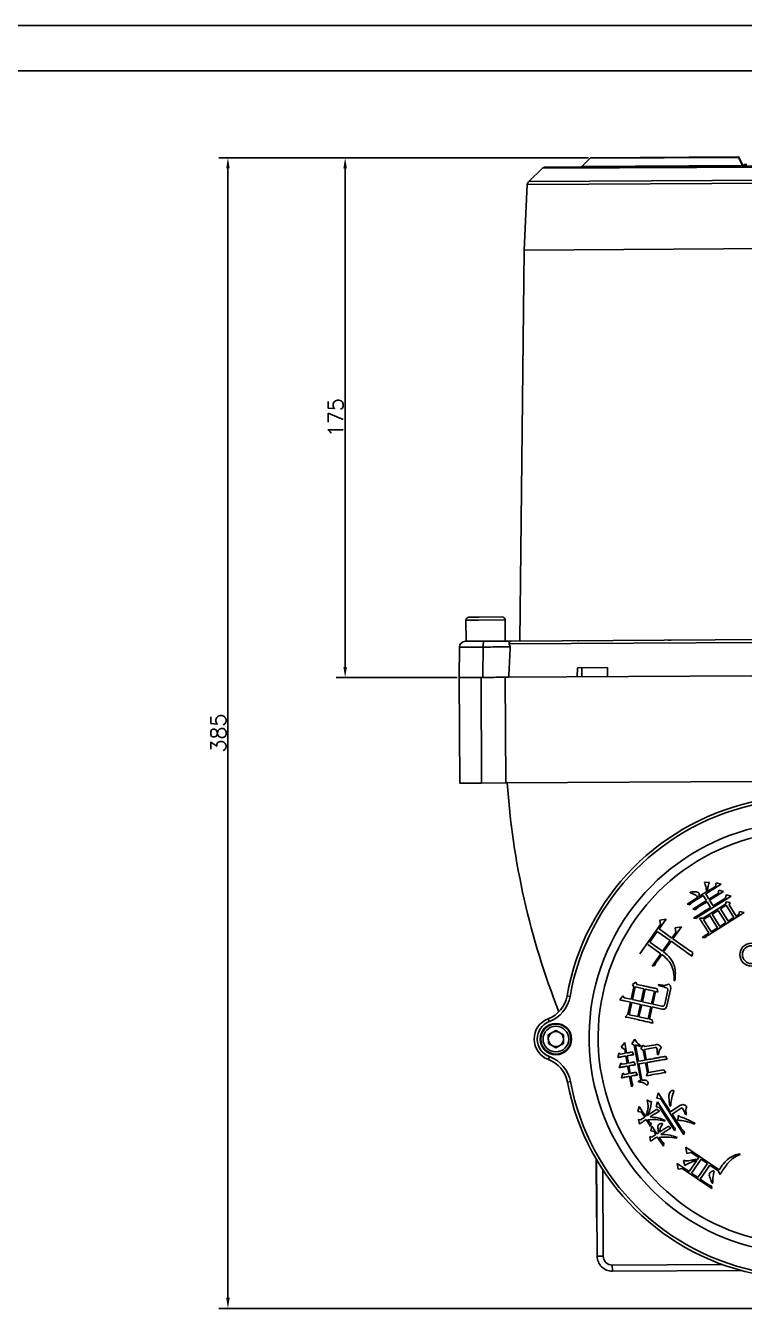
# Model space of a CAD drawing. Header units: millimetres. Extents: x 6533 to 7793, y 6972 to 7863.
# Drawn here: x 7217.6 to 7455.8, y 7437.7 to 7862.8 of the extents above; entities that cross this region are included whole.
import ezdxf

# ---------------------------------------------------------------- set-up
doc = ezdxf.new("R2010")
doc.units = ezdxf.units.MM
doc.linetypes.add('PHANTOM2', pattern=[31.75, 15.875, -3.175, 3.175, -3.175, 3.175, -3.175])
doc.layers.add('AM_5', color=3, linetype='Continuous', lineweight=25)
doc.layers.add('SD', color=7, linetype='PHANTOM2', lineweight=13)
doc.styles.add('标注', font='txt.shx', dxfattribs={"height": 5})
doc.dimstyles.new('3.5-0.5$0', dxfattribs={"dimtxt": 5, "dimasz": 3.5, "dimexe": 3, "dimexo": 0.625, "dimtad": 1, "dimdsep": 46, "dimtxsty": '标注', "dimcen": 3.5, "dimaunit": 1, "dimadec": 0, "dimazin": 2, "dimtfac": 1, "dimtmove": 0, "dimatfit": 3, "dimfxl": 0, "dimarcsym": 0})

# ---------------------------------------------------------------- blocks, each defined once
blk = doc.blocks.new('*D6')
at = {"layer": 'AM_5', "color": 0, "lineweight": -2, "transparency": 16777216}
for p, q in [((7404.16, 7818.99), (7281.64, 7818.99)), ((7284.64, 7441.23), (7284.64, 7815.49)), ((7475.65, 7437.73), (7281.64, 7437.73))]:
    blk.add_line(p, q, dxfattribs=at)
at = {"layer": 'AM_5', "color": 0, "transparency": 16777216}
for points in [[(7284.06, 7815.49), (7285.22, 7815.49), (7284.64, 7818.99)], [(7284.06, 7441.23), (7285.22, 7441.23), (7284.64, 7437.73)]]:
    blk.add_solid(points, dxfattribs=at)
at = {"layer": 'Defpoints', "color": 0, "transparency": 16777216}
for p in [(7284.64, 7818.99), (7404.79, 7818.99), (7476.28, 7437.73)]:
    blk.add_point(p, dxfattribs=at)
at = {"layer": 'AM_5', "color": 0, "transparency": 16777216, "insert": (7281.51, 7628.36), "char_height": 5, "attachment_point": 5, "rotation": 90, "style": '标注'}
blk.add_mtext('385', dxfattribs=at)
blk = doc.blocks.new('*D7')
at = {"layer": 'AM_5', "color": 0, "lineweight": -2, "transparency": 16777216}
for p, q in [((7404.16, 7818.99), (7320.48, 7818.99)), ((7323.48, 7650.28), (7323.48, 7815.49)), ((7360.61, 7646.78), (7320.48, 7646.78))]:
    blk.add_line(p, q, dxfattribs=at)
at = {"layer": 'AM_5', "color": 0, "transparency": 16777216}
for points in [[(7322.89, 7815.49), (7324.06, 7815.49), (7323.48, 7818.99)], [(7322.89, 7650.28), (7324.06, 7650.28), (7323.48, 7646.78)]]:
    blk.add_solid(points, dxfattribs=at)
at = {"layer": 'Defpoints', "color": 0, "transparency": 16777216}
for p in [(7323.48, 7818.99), (7404.79, 7818.99), (7361.23, 7646.78)]:
    blk.add_point(p, dxfattribs=at)
at = {"layer": 'AM_5', "color": 0, "transparency": 16777216, "insert": (7320.35, 7732.88), "char_height": 5, "attachment_point": 5, "rotation": 90, "style": '标注'}
blk.add_mtext('175', dxfattribs=at)

msp = doc.modelspace()

# ---------------------------------------------------------------- linework, layer by layer
at = {"color": 7, "linetype": 'Continuous', "lineweight": 25}
for p, q in [((7404.628, 7818.88), (7453.773, 7819.161)), ((7404.628, 7818.881), (7404.628, 7818.88)), ((7453.623, 7819.306), (7404.98, 7819.028)), ((7454.072, 7819.032), (7455.312, 7816.595)), ((7384.31, 7811.174), (7388.842, 7815.524)), ((7388.842, 7815.524), (7484.069, 7816.068)), ((7483.947, 7816.479), (7389.872, 7815.942)), ((7455.149, 7816.461), (7401.927, 7816.157)), ((7455.476, 7816.318), (7455.51, 7816.317)), ((7455.688, 7816.818), (7456.581, 7816.823)), ((7455.688, 7816.818), (7455.69, 7816.318)), ((7382.836, 7788.428), (7383.851, 7810.162)), ((7383.851, 7810.162), (7484.183, 7810.735)), ((7484.126, 7811.744), (7384.31, 7811.174)), ((7381.315, 7658.891), (7382.836, 7788.428)), ((7565.792, 7789.473), (7382.836, 7788.428)), ((7363.515, 7665.789), (7367.533, 7665.812)), ((7363.555, 7658.789), (7363.515, 7665.789)), ((7367.91, 7666.814), (7364.51, 7666.795)), ((7367.533, 7665.812), (7376.515, 7665.863)), ((7375.51, 7666.858), (7367.91, 7666.814)), ((7376.515, 7665.863), (7376.555, 7658.863)), ((7361.234, 7646.776), (7361.351, 7656.812)), ((7361.351, 7656.812), (7369.246, 7656.857)), ((7369.423, 7658.823), (7363.34, 7658.788)), ((7369.423, 7658.823), (7376.555, 7658.863)), ((7377.866, 7657.923), (7460.246, 7658.394)), ((7378.163, 7656.977), (7377.866, 7657.923)), ((7462.984, 7659.357), (7378.488, 7658.874)), ((7458.233, 7647.33), (7376.56, 7646.863)), ((7400.374, 7646.999), (7400.468, 7650)), ((7410.463, 7650.057), (7400.468, 7650)), ((7401.892, 7650.008), (7401.909, 7647.008)), ((7410.463, 7650.057), (7410.369, 7647.056)), ((7368.514, 7646.817), (7361.234, 7646.776)), ((7368.514, 7646.817), (7361.234, 7646.776)), ((7361.434, 7611.776), (7361.234, 7646.776)), ((7376.56, 7646.863), (7368.514, 7646.817)), ((7368.714, 7611.818), (7368.514, 7646.817)), ((7376.76, 7611.864), (7376.56, 7646.863)), ((7368.714, 7611.818), (7361.434, 7611.776)), ((7376.76, 7611.864), (7368.714, 7611.818)), ((7458.433, 7612.33), (7376.76, 7611.864)), ((7437.846, 7575.388), (7437.793, 7575.601)), ((7440.732, 7574.164), (7443.263, 7575.742)), ((7442.593, 7578.918), (7444.247, 7578.887)), ((7448.134, 7578.285), (7442.954, 7575.057)), ((7442.954, 7575.057), (7444.017, 7573.35)), ((7443.499, 7575.887), (7446.207, 7577.575)), ((7444.017, 7573.35), (7447.078, 7575.258)), ((7448.888, 7575.895), (7444.237, 7572.997)), ((7446.207, 7577.575), (7446.472, 7578.722)), ((7446.472, 7578.722), (7448.134, 7578.285)), ((7447.078, 7575.258), (7447.324, 7576.31)), ((7447.324, 7576.31), (7448.888, 7575.895)), ((7436.788, 7571.706), (7440.438, 7573.98)), ((7437.647, 7571.505), (7436.788, 7571.706)), ((7438.66, 7570.014), (7443.193, 7572.837)), ((7438.936, 7567.08), (7444.587, 7570.6)), ((7442.13, 7574.544), (7438.951, 7572.563)), ((7443.413, 7572.484), (7440.823, 7570.871)), ((7451.401, 7574.355), (7441.099, 7567.937)), ((7442.091, 7567), (7449.508, 7571.622)), ((7443.193, 7572.837), (7442.13, 7574.544)), ((7444.587, 7570.6), (7443.413, 7572.484)), ((7444.237, 7572.997), (7445.411, 7571.113)), ((7445.411, 7571.113), (7449.473, 7573.646)), ((7449.787, 7571.305), (7447.844, 7570.097)), ((7449.473, 7573.646), (7449.739, 7574.79)), ((7449.508, 7571.622), (7449.706, 7572.484)), ((7449.706, 7572.484), (7451.046, 7572.173)), ((7449.739, 7574.79), (7451.401, 7574.355)), ((7452.317, 7567.243), (7449.787, 7571.305)), ((7451.046, 7572.173), (7450.773, 7571.429)), ((7450.773, 7571.429), (7453.082, 7567.72)), ((7429.811, 7566.71), (7427.513, 7563.476)), ((7427.774, 7566.365), (7429.811, 7566.71)), ((7428.018, 7564.907), (7427.774, 7566.365)), ((7439.521, 7569.813), (7438.66, 7570.014)), ((7439.795, 7566.879), (7438.936, 7567.08)), ((7440.876, 7566.98), (7442.091, 7567)), ((7444.312, 7567.896), (7442.252, 7566.61)), ((7442.252, 7566.61), (7444.782, 7562.549)), ((7455.716, 7568.873), (7443.943, 7561.537)), ((7446.843, 7563.834), (7444.312, 7567.896)), ((7447.079, 7569.62), (7445.078, 7568.371)), ((7445.078, 7568.371), (7447.608, 7564.309)), ((7449.609, 7565.558), (7447.079, 7569.62)), ((7447.844, 7570.097), (7450.375, 7566.035)), ((7450.375, 7566.035), (7452.317, 7567.243)), ((7453.082, 7567.72), (7453.907, 7568.234)), ((7453.907, 7568.234), (7454.15, 7569.285)), ((7454.15, 7569.285), (7455.716, 7568.873)), ((7421.131, 7555.205), (7428.018, 7564.907)), ((7426.909, 7562.625), (7424.412, 7559.107)), ((7431.164, 7559.603), (7426.909, 7562.625)), ((7427.513, 7563.476), (7431.768, 7560.454)), ((7431.768, 7560.454), (7433.057, 7562.27)), ((7434.929, 7564.184), (7432.108, 7560.212)), ((7432.794, 7563.822), (7434.929, 7564.184)), ((7433.057, 7562.27), (7432.794, 7563.822)), ((7441.78, 7560.68), (7444.017, 7562.072)), ((7444.782, 7562.549), (7446.843, 7563.834)), ((7447.608, 7564.309), (7449.609, 7565.558)), ((7428.063, 7555.234), (7423.808, 7558.256)), ((7424.412, 7559.107), (7428.667, 7556.085)), ((7428.667, 7556.085), (7431.164, 7559.603)), ((7431.505, 7559.361), (7429.007, 7555.843)), ((7435.476, 7556.54), (7431.505, 7559.361)), ((7432.108, 7560.212), (7436.534, 7557.07)), ((7442.639, 7560.479), (7441.78, 7560.68)), ((7425.163, 7551.149), (7428.063, 7555.234)), ((7428.404, 7554.992), (7426.834, 7552.779)), ((7438.674, 7555.637), (7438.332, 7554.43)), ((7426.036, 7551.298), (7425.163, 7551.149)), ((7418.646, 7545.08), (7419.802, 7545.816)), ((7419.169, 7544.256), (7418.646, 7545.08)), ((7419.802, 7545.816), (7420.14, 7545.101)), ((7432.765, 7546.351), (7432.473, 7546.3)), ((7397.018, 7541.291), (7398.003, 7541.118)), ((7414.45, 7539.924), (7415.536, 7541.309)), ((7415.536, 7541.309), (7415.889, 7540.662)), ((7418.253, 7540.136), (7419.169, 7544.256)), ((7419.588, 7544.232), (7418.656, 7540.046)), ((7422.492, 7543.584), (7419.588, 7544.232)), ((7421.56, 7539.397), (7422.492, 7543.584)), ((7422.898, 7543.494), (7421.966, 7539.307)), ((7425.935, 7542.817), (7422.898, 7543.494)), ((7425.004, 7538.631), (7425.935, 7542.817)), ((7426.339, 7542.727), (7425.407, 7538.54)), ((7427.149, 7542.547), (7426.339, 7542.727)), ((7426.906, 7543.665), (7427.149, 7542.547)), ((7427.281, 7544.716), (7427.356, 7545.053)), ((7429.368, 7538.507), (7430.408, 7543.167)), ((7431.278, 7543.256), (7430.103, 7537.989)), ((7415.889, 7540.662), (7418.253, 7540.136)), ((7417.153, 7535.208), (7418.042, 7539.192)), ((7418.446, 7539.102), (7417.542, 7535.051)), ((7421.35, 7538.453), (7418.446, 7539.102)), ((7418.656, 7540.046), (7421.56, 7539.397)), ((7420.446, 7534.402), (7421.35, 7538.453)), ((7421.756, 7538.363), (7420.852, 7534.312)), ((7424.793, 7537.687), (7421.756, 7538.363)), ((7421.966, 7539.307), (7425.004, 7538.631)), ((7423.889, 7533.636), (7424.793, 7537.687)), ((7425.197, 7537.597), (7424.293, 7533.546)), ((7428.438, 7536.873), (7425.197, 7537.597)), ((7425.407, 7538.54), (7428.447, 7537.862)), ((7390.739, 7533.683), (7391.096, 7532.749)), ((7416.306, 7534.263), (7417.153, 7535.208)), ((7417.542, 7535.051), (7420.446, 7534.402)), ((7420.852, 7534.312), (7423.889, 7533.636)), ((7424.293, 7533.546), (7425.239, 7533.333)), ((7425.239, 7533.333), (7425.487, 7532.215)), ((7393.292, 7529.844), (7390.801, 7528.386)), ((7390.801, 7528.386), (7390.817, 7525.499)), ((7395.8, 7528.415), (7393.292, 7529.844)), ((7395.817, 7525.528), (7395.8, 7528.415)), ((7390.817, 7525.499), (7393.325, 7524.07)), ((7393.325, 7524.07), (7395.817, 7525.528)), ((7414.991, 7524.254), (7416.107, 7525.858)), ((7416.116, 7523.475), (7414.991, 7524.254)), ((7416.107, 7525.858), (7416.744, 7522.323)), ((7418.429, 7525.435), (7419.502, 7526.892)), ((7419.29, 7524.957), (7418.429, 7525.435)), ((7421.412, 7513.195), (7419.29, 7524.957)), ((7421.406, 7524.496), (7419.684, 7525.1)), ((7419.684, 7525.1), (7420.679, 7519.592)), ((7421.508, 7524.728), (7421.406, 7524.496)), ((7421.475, 7523.739), (7422.161, 7524.986)), ((7422.161, 7524.986), (7422.75, 7524.458)), ((7426.239, 7524.177), (7422.637, 7523.527)), ((7422.75, 7524.458), (7426.352, 7525.108)), ((7390.816, 7520.202), (7391.162, 7521.141)), ((7413.788, 7520.808), (7414.28, 7522.368)), ((7414.28, 7522.368), (7414.773, 7521.967)), ((7414.773, 7521.967), (7416.336, 7522.251)), ((7416.336, 7522.251), (7416.116, 7523.475)), ((7416.938, 7518.918), (7416.495, 7521.366)), ((7416.903, 7521.437), (7417.346, 7518.989)), ((7418.57, 7522.721), (7419.161, 7521.776)), ((7420.679, 7519.592), (7422.855, 7519.984)), ((7422.266, 7523.248), (7421.475, 7523.739)), ((7422.855, 7519.984), (7422.266, 7523.248)), ((7422.637, 7523.527), (7423.263, 7520.058)), ((7427.296, 7521.838), (7426.954, 7521.777)), ((7429.641, 7521.281), (7430.235, 7520.332)), ((7414.324, 7517.462), (7414.813, 7519.026)), ((7414.813, 7519.026), (7415.306, 7518.623)), ((7415.003, 7514.075), (7415.495, 7515.637)), ((7415.306, 7518.623), (7416.938, 7518.918)), ((7415.495, 7515.637), (7416.055, 7515.247)), ((7416.055, 7515.247), (7417.551, 7515.518)), ((7417.551, 7515.518), (7417.097, 7518.035)), ((7417.505, 7518.107), (7417.959, 7515.59)), ((7419.101, 7519.38), (7419.694, 7518.43)), ((7419.785, 7515.99), (7420.376, 7515.043)), ((7423.014, 7519.101), (7420.838, 7518.709)), ((7420.838, 7518.709), (7421.82, 7513.269)), ((7423.616, 7515.768), (7423.014, 7519.101)), ((7423.309, 7514.731), (7423.616, 7515.768)), ((7423.422, 7519.176), (7424.024, 7515.843)), ((7424.024, 7515.843), (7428.987, 7516.737)), ((7428.987, 7516.737), (7429.7, 7515.883)), ((7397.181, 7512.666), (7398.164, 7512.851)), ((7418.336, 7511.166), (7417.71, 7514.635)), ((7418.118, 7514.707), (7418.537, 7512.395)), ((7418.782, 7511.808), (7418.336, 7511.166)), ((7418.537, 7512.395), (7418.782, 7511.808)), ((7420.596, 7513.049), (7421.412, 7513.195)), ((7420.646, 7512.777), (7420.596, 7513.049)), ((7423.544, 7506.712), (7423.718, 7506.826)), ((7426.804, 7507.419), (7427.231, 7509.186)), ((7428.051, 7507.156), (7426.804, 7507.419)), ((7427.231, 7509.186), (7431.304, 7502.898)), ((7435.743, 7495.28), (7428.051, 7507.156)), ((7420.495, 7503.004), (7420.899, 7504.67)), ((7421.645, 7502.756), (7420.495, 7503.004)), ((7420.899, 7504.67), (7423.05, 7501.351)), ((7422.738, 7501.07), (7421.645, 7502.756)), ((7426.533, 7504.52), (7426.942, 7506.187)), ((7427.685, 7504.272), (7426.533, 7504.52)), ((7426.776, 7503.764), (7427.692, 7503.119)), ((7426.942, 7506.187), (7431.806, 7498.679)), ((7432.699, 7496.529), (7427.685, 7504.272)), ((7431.368, 7504.838), (7431.096, 7504.747)), ((7431.304, 7502.898), (7434.391, 7504.896)), ((7434.86, 7504.041), (7431.833, 7502.082)), ((7420.995, 7498.781), (7420.726, 7500.344)), ((7420.726, 7500.344), (7421.341, 7500.165)), ((7421.341, 7500.165), (7422.738, 7501.07)), ((7424.698, 7498.042), (7423.228, 7500.312)), ((7424.883, 7498.904), (7424.698, 7498.042)), ((7429.533, 7500.014), (7429.434, 7499.788)), ((7431.833, 7502.082), (7434.849, 7497.425)), ((7433.709, 7500.074), (7433.962, 7501.727)), ((7433.962, 7501.727), (7434.455, 7501.221)), ((7436.583, 7502.019), (7436.35, 7501.869)), ((7439.446, 7499), (7439.252, 7498.791)), ((7424.687, 7493.077), (7424.422, 7494.637)), ((7424.422, 7494.637), (7425.093, 7494.495)), ((7424.773, 7496.519), (7425.16, 7498.091)), ((7425.83, 7496.294), (7424.773, 7496.519)), ((7425.093, 7494.495), (7426.434, 7495.363)), ((7425.16, 7498.091), (7426.782, 7495.588)), ((7426.434, 7495.363), (7425.83, 7496.294)), ((7426.782, 7495.588), (7427.422, 7496.003)), ((7428.921, 7491.522), (7426.924, 7494.605)), ((7427.575, 7494.365), (7428.026, 7493.666)), ((7430.587, 7498.137), (7431.441, 7497.451)), ((7432.885, 7497.393), (7432.699, 7496.529)), ((7433.478, 7494.306), (7433.284, 7494.097)), ((7435.928, 7496.139), (7435.743, 7495.28)), ((7429.104, 7492.383), (7428.921, 7491.522)), ((7436.737, 7489.085), (7436.355, 7491.109)), ((7436.355, 7491.109), (7447.371, 7483.603)), ((7406.805, 7470.43), (7406.71, 7487.111)), ((7406.811, 7486.938), (7406.993, 7455.034)), ((7433.833, 7483.836), (7433.468, 7485.766)), ((7433.468, 7485.766), (7437.483, 7483.03)), ((7436.002, 7485.048), (7435.635, 7486.731)), ((7438.186, 7489.36), (7436.737, 7489.085)), ((7437.483, 7483.03), (7439.984, 7486.702)), ((7440.651, 7487.679), (7438.186, 7489.36)), ((7441.456, 7487.132), (7438.287, 7482.482)), ((7440.259, 7487.104), (7440.651, 7487.679)), ((7440.353, 7481.076), (7443.521, 7485.726)), ((7443.521, 7485.726), (7441.456, 7487.132)), ((7454.298, 7488.964), (7454.392, 7488.734)), ((7408.993, 7455.045), (7408.829, 7483.68)), ((7435.183, 7484.096), (7433.833, 7483.836)), ((7444.994, 7477.409), (7435.183, 7484.096)), ((7438.287, 7482.482), (7440.353, 7481.076)), ((7444.323, 7485.178), (7441.154, 7480.529)), ((7447.136, 7483.26), (7444.323, 7485.178)), ((7447.7, 7482.117), (7447.136, 7483.26)), ((7441.154, 7480.529), (7443.336, 7479.041)), ((7444.83, 7478.277), (7444.994, 7477.409)), ((7445.302, 7479.217), (7445.053, 7479.218)), ((7406.805, 7470.43), (7406.905, 7470.431)), ((7406.811, 7469.454), (7406.911, 7469.455)), ((7406.82, 7467.811), (7406.811, 7469.454)), ((7406.82, 7467.811), (7406.92, 7467.811)), ((7406.993, 7455.034), (7408.993, 7455.045)), ((7448.397, 7452.27), (7412.01, 7452.063)), ((7412.021, 7450.063), (7412.01, 7452.063)), ((7412.021, 7450.063), (7454.545, 7450.305))]:
    msp.add_line(p, q, dxfattribs=at)
at = {"color": 7, "linetype": 'Continuous', "lineweight": 25, "flags": 128}
for points in [[(7401.927, 7816.157), (7403.44, 7817.682), (7404.628, 7818.88)], [(7453.773, 7819.161), (7454.544, 7817.649), (7455.149, 7816.461)]]:
    msp.add_lwpolyline(points, dxfattribs=at)
at = {"color": 7, "linetype": 'Continuous', "lineweight": 25}
for centre, radius in [((7458.103, 7554.942), 3.792), ((7458.103, 7554.942), 2.971), ((7393.309, 7526.957), 5.2), ((7393.309, 7526.957), 5), ((7393.309, 7526.957), 4.25)]:
    msp.add_circle(centre, radius, dxfattribs=at)
for centre, radius, start, end in [((7404.983, 7818.528), 0.5, 90.32718, 135.21714), ((7404.983, 7818.531), 0.497, 90.34631, 135.46389), ((7453.626, 7818.806), 0.5, 26.98037, 90.32718), ((7453.582, 7819.114), 0.197, 13.77431, 77.9907), ((7453.827, 7818.874), 0.292, 32.95757, 100.58982), ((7389.881, 7814.442), 1.5, 90.32718, 133.82718), ((7401.572, 7816.506), 0.498, 270.34359, 315.44454), ((7455.341, 7816.51), 0.198, 194.21165, 258.33645), ((7385.349, 7810.092), 1.5, 133.82718, 177.32718), ((7364.515, 7665.795), 1, 90.32718, 180.32718), ((7375.515, 7665.858), 1, 0.32718, 90.32718), ((7363.351, 7656.788), 2, 90.32718, 179.32718), ((7374.572, 7657.368), 5.35, 164.22338, 185.48552), ((7628.56, 7628.814), 251.932, 183.85724, 201.60662), ((7475.807, 7527.428), 80, 100.63328, 170.02108), ((7475.807, 7527.428), 79, 100.63328, 170.02108), ((7475.807, 7527.428), 71.5, 68.96438, 289.26974), ((7475.807, 7527.428), 68.5, 68.59564, 289.98816), ((7475.807, 7527.428), 68.5, 68.59564, 289.98816), ((7387.169, 7543.024), 10, 290.91388, 350.02108), ((7387.169, 7543.024), 11, 290.91388, 350.02108), ((7393.309, 7526.957), 7.2, 110.91388, 249.74048), ((7393.309, 7526.957), 6.2, 110.91388, 249.74048), ((7393.309, 7526.957), 2.5, 120.32718, 180.32718), ((7393.309, 7526.957), 2.5, 60.32718, 120.32718), ((7393.309, 7526.957), 2.5, 0.32718, 60.32718), ((7393.309, 7526.957), 2.5, 180.32718, 240.32718), ((7393.309, 7526.957), 2.5, 240.32718, 300.32718), ((7393.309, 7526.957), 2.5, 300.32718, 0.32718), ((7387.353, 7510.821), 10, 10.63328, 69.74048), ((7387.353, 7510.821), 11, 10.63328, 69.74048), ((7475.807, 7527.428), 80, 190.63328, 260.02108), ((7475.807, 7527.428), 79, 190.63328, 260.02108), ((7411.993, 7455.062), 5, 180.32718, 270.32718), ((7411.993, 7455.062), 3, 180.32718, 270.32718)]:
    msp.add_arc(centre, radius, start, end, dxfattribs=at)
for points, knots in [([(7455.149, 7816.461), (7455.168, 7816.461), (7455.205, 7816.461), (7455.266, 7816.47), (7455.314, 7816.493), (7455.33, 7816.534), (7455.332, 7816.566), (7455.316, 7816.585), (7455.315, 7816.587)], [0, 0, 0, 0, 0.1038049, 0.2071974, 0.4308702, 0.6882411, 0.9717184, 1, 1, 1, 1]), ([(7455.314, 7816.592), (7455.345, 7816.541), (7455.406, 7816.441), (7455.47, 7816.373), (7455.489, 7816.345), (7455.484, 7816.339), (7455.483, 7816.338)], [0, 0, 0, 0, 0.3916216, 0.7644501, 0.9475185, 1, 1, 1, 1]), ([(7455.314, 7816.592), (7455.342, 7816.547), (7455.397, 7816.457), (7455.505, 7816.371), (7455.602, 7816.324), (7455.639, 7816.32), (7455.657, 7816.318)], [0, 0, 0, 0, 0.2625382, 0.5165925, 0.761106, 1, 1, 1, 1]), ([(7369.246, 7656.857), (7369.21, 7654.983), (7369.147, 7651.638), (7369.082, 7648.292), (7369.053, 7646.82)], [0, 0, 0, 0, 0.56, 1, 1, 1, 1]), ([(7369.246, 7656.857), (7370.319, 7656.873), (7372.465, 7656.906), (7375.206, 7656.945), (7377.295, 7656.972), (7377.874, 7656.975), (7378.163, 7656.977)], [0, 0, 0, 0, 0.2500471, 0.50006, 0.7503071, 1, 1, 1, 1]), ([(7378.488, 7658.874), (7377.834, 7658.871), (7376.532, 7658.863), (7374.199, 7658.85), (7371.789, 7658.836), (7370.213, 7658.827), (7369.423, 7658.823)], [0, 0, 0, 0, 0.2818719, 0.5606521, 0.7796601, 1, 1, 1, 1]), ([(7377.704, 7646.87), (7377.79, 7648.757), (7377.943, 7652.126), (7378.096, 7655.495), (7378.163, 7656.977)], [0, 0, 0, 0, 0.56, 1, 1, 1, 1]), ([(7378.488, 7658.874), (7378.481, 7658.875), (7378.471, 7658.875), (7378.387, 7658.861), (7378.197, 7658.812), (7377.935, 7658.623), (7377.799, 7658.228), (7377.844, 7658.019), (7377.865, 7657.92)], [0, 0, 0, 0, 0.12425741, 0.18697193, 0.19771051, 0.50212623, 0.76426665, 1, 1, 1, 1]), ([(7400.709, 7658.986), (7400.714, 7658.977), (7400.723, 7658.956), (7400.833, 7658.979), (7400.892, 7658.992)], [0, 0, 0, 0, 0.45993433, 1, 1, 1, 1]), ([(7430.554, 7659.161), (7430.701, 7659.151), (7430.992, 7659.132), (7431.34, 7659.145), (7431.519, 7659.173), (7431.546, 7659.177)], [0, 0, 0, 0, 0.4631823, 0.9181257, 1, 1, 1, 1]), ([(7369.053, 7646.82), (7370.099, 7646.826), (7372.187, 7646.838), (7374.836, 7646.853), (7376.857, 7646.865), (7377.422, 7646.868), (7377.704, 7646.87)], [0, 0, 0, 0, 0.2500652, 0.4994456, 0.7493864, 1, 1, 1, 1]), ([(7437.793, 7575.601), (7438.351, 7575.687), (7439.126, 7575.807), (7440.176, 7575.734), (7440.518, 7575.432), (7440.69, 7575.281)], [0, 0, 0, 0, 0.5613588, 0.7804822, 1, 1, 1, 1]), ([(7439.689, 7574.658), (7439.36, 7574.832), (7438.771, 7575.142), (7438.129, 7575.313), (7437.846, 7575.388)], [0, 0, 0, 0, 0.5591453, 1, 1, 1, 1]), ([(7440.69, 7575.281), (7440.736, 7575.183), (7440.829, 7574.987), (7440.84, 7574.595), (7440.773, 7574.327), (7440.732, 7574.164)], [0, 0, 0, 0, 0.2795047, 0.5602792, 1, 1, 1, 1]), ([(7443.263, 7575.742), (7443.193, 7576.347), (7443.068, 7577.428), (7442.738, 7578.463), (7442.593, 7578.918)], [0, 0, 0, 0, 0.5601973, 1, 1, 1, 1]), ([(7444.247, 7578.887), (7444.101, 7578.635), (7443.807, 7578.127), (7443.642, 7577.087), (7443.553, 7576.342), (7443.499, 7575.887)], [0, 0, 0, 0, 0.2775651, 0.5584826, 1, 1, 1, 1]), ([(7438.951, 7572.563), (7438.688, 7572.39), (7438.219, 7572.079), (7437.822, 7571.681), (7437.647, 7571.505)], [0, 0, 0, 0, 0.5599962, 1, 1, 1, 1]), ([(7440.823, 7570.871), (7440.56, 7570.698), (7440.091, 7570.388), (7439.696, 7569.989), (7439.521, 7569.813)], [0, 0, 0, 0, 0.5599716, 1, 1, 1, 1]), ([(7440.438, 7573.98), (7440.291, 7574.099), (7440.03, 7574.312), (7439.793, 7574.553), (7439.689, 7574.658)], [0, 0, 0, 0, 0.5599051, 1, 1, 1, 1]), ([(7441.099, 7567.937), (7440.836, 7567.763), (7440.367, 7567.453), (7439.97, 7567.054), (7439.795, 7566.879)], [0, 0, 0, 0, 0.5599962, 1, 1, 1, 1]), ([(7444.017, 7562.072), (7443.667, 7562.632), (7443.091, 7563.555), (7442.279, 7564.834), (7441.59, 7565.916), (7441.114, 7566.625), (7440.876, 7566.98)], [0, 0, 0, 0, 0.3400031, 0.5600035, 0.7800041, 1, 1, 1, 1]), ([(7443.943, 7561.537), (7443.68, 7561.363), (7443.211, 7561.053), (7442.814, 7560.654), (7442.639, 7560.479)], [0, 0, 0, 0, 0.5599962, 1, 1, 1, 1]), ([(7432.473, 7546.3), (7432.473, 7547.243), (7432.473, 7549.127), (7431.643, 7551.676), (7430.136, 7553.604), (7428.981, 7554.529), (7428.404, 7554.992)], [0, 0, 0, 0, 0.2801749, 0.55963, 0.779642, 1, 1, 1, 1]), ([(7429.007, 7555.843), (7429.786, 7555.194), (7431.341, 7553.897), (7432.671, 7551.323), (7432.981, 7548.722), (7432.838, 7547.142), (7432.765, 7546.351)], [0, 0, 0, 0, 0.2801488, 0.559262, 0.7794628, 1, 1, 1, 1]), ([(7438.332, 7554.43), (7437.803, 7554.83), (7436.86, 7555.545), (7435.899, 7556.236), (7435.476, 7556.54)], [0, 0, 0, 0, 0.5600002, 1, 1, 1, 1]), ([(7436.534, 7557.07), (7436.928, 7556.794), (7437.631, 7556.302), (7438.355, 7555.84), (7438.674, 7555.637)], [0, 0, 0, 0, 0.5599889, 1, 1, 1, 1]), ([(7426.834, 7552.779), (7426.658, 7552.517), (7426.343, 7552.049), (7426.13, 7551.528), (7426.036, 7551.298)], [0, 0, 0, 0, 0.5599723, 1, 1, 1, 1]), ([(7420.14, 7545.101), (7420.906, 7544.931), (7422.166, 7544.652), (7423.923, 7544.269), (7425.411, 7543.949), (7426.408, 7543.76), (7426.906, 7543.665)], [0, 0, 0, 0, 0.34000307, 0.56000527, 0.78000698, 1, 1, 1, 1]), ([(7427.356, 7545.053), (7427.99, 7544.896), (7428.872, 7544.678), (7430.051, 7544.846), (7430.465, 7545.15), (7430.673, 7545.303)], [0, 0, 0, 0, 0.560945, 0.780332, 1, 1, 1, 1]), ([(7430.673, 7545.303), (7430.831, 7545.158), (7431.146, 7544.871), (7431.44, 7544.136), (7431.339, 7543.59), (7431.278, 7543.256)], [0, 0, 0, 0, 0.2806285, 0.5599382, 1, 1, 1, 1]), ([(7430.408, 7543.167), (7430.412, 7543.245), (7430.421, 7543.402), (7430.351, 7543.633), (7430.201, 7543.821), (7429.796, 7544.07), (7428.785, 7544.284), (7427.882, 7544.543), (7427.281, 7544.716)], [0, 0, 0, 0, 0.0624265, 0.1247735, 0.1871357, 0.2495034, 0.4995754, 1, 1, 1, 1]), ([(7418.042, 7539.192), (7417.374, 7539.338), (7416.179, 7539.598), (7414.978, 7539.824), (7414.45, 7539.924)], [0, 0, 0, 0, 0.55999959, 1, 1, 1, 1]), ([(7430.103, 7537.989), (7430.046, 7537.781), (7429.932, 7537.367), (7429.493, 7536.912), (7428.937, 7536.788), (7428.604, 7536.844), (7428.438, 7536.873)], [0, 0, 0, 0, 0.2808238, 0.5593116, 0.7792579, 1, 1, 1, 1]), ([(7428.447, 7537.862), (7428.568, 7537.843), (7428.807, 7537.806), (7429.129, 7537.964), (7429.294, 7538.233), (7429.344, 7538.415), (7429.368, 7538.507)], [0, 0, 0, 0, 0.2803439, 0.5582346, 0.7789665, 1, 1, 1, 1]), ([(7425.487, 7532.215), (7423.781, 7532.633), (7420.735, 7533.38), (7417.659, 7533.993), (7416.306, 7534.263)], [0, 0, 0, 0, 0.55999981, 1, 1, 1, 1]), ([(7419.502, 7526.892), (7419.617, 7526.636), (7419.849, 7526.122), (7420.578, 7525.418), (7421.155, 7524.99), (7421.508, 7524.728)], [0, 0, 0, 0, 0.27900027, 0.55930677, 1, 1, 1, 1]), ([(7426.954, 7521.777), (7426.927, 7522.241), (7426.886, 7522.936), (7426.853, 7523.701), (7426.72, 7524.029), (7426.587, 7524.151), (7426.413, 7524.2), (7426.297, 7524.185), (7426.239, 7524.177)], [0, 0, 0, 0, 0.5006246, 0.7506599, 0.8131955, 0.8753775, 0.93746, 1, 1, 1, 1]), ([(7426.352, 7525.108), (7426.576, 7525.137), (7427.023, 7525.194), (7427.771, 7524.822), (7428.098, 7524.346), (7428.297, 7524.055)], [0, 0, 0, 0, 0.2797602, 0.5595411, 1, 1, 1, 1]), ([(7428.297, 7524.055), (7428.105, 7523.917), (7427.716, 7523.635), (7427.476, 7522.794), (7427.364, 7522.201), (7427.296, 7521.838)], [0, 0, 0, 0, 0.2741497, 0.5562641, 1, 1, 1, 1]), ([(7416.495, 7521.366), (7415.988, 7521.272), (7415.082, 7521.104), (7414.184, 7520.899), (7413.788, 7520.808)], [0, 0, 0, 0, 0.5599997, 1, 1, 1, 1]), ([(7416.744, 7522.323), (7417.087, 7522.387), (7417.7, 7522.501), (7418.304, 7522.654), (7418.57, 7522.721)], [0, 0, 0, 0, 0.5600012, 1, 1, 1, 1]), ([(7419.161, 7521.776), (7418.738, 7521.722), (7417.983, 7521.625), (7417.233, 7521.495), (7416.903, 7521.437)], [0, 0, 0, 0, 0.5599852, 1, 1, 1, 1]), ([(7423.263, 7520.058), (7423.987, 7520.19), (7425.18, 7520.406), (7426.84, 7520.716), (7428.244, 7520.98), (7429.176, 7521.181), (7429.641, 7521.281)], [0, 0, 0, 0, 0.3400028, 0.5600043, 0.7800061, 1, 1, 1, 1]), ([(7430.235, 7520.332), (7429.461, 7520.212), (7428.186, 7520.015), (7426.416, 7519.707), (7424.918, 7519.445), (7423.921, 7519.265), (7423.422, 7519.176)], [0, 0, 0, 0, 0.33999305, 0.5599948, 0.77999727, 1, 1, 1, 1]), ([(7417.097, 7518.035), (7416.577, 7517.939), (7415.649, 7517.767), (7414.729, 7517.555), (7414.324, 7517.462)], [0, 0, 0, 0, 0.5600018, 1, 1, 1, 1]), ([(7417.346, 7518.989), (7417.676, 7519.052), (7418.265, 7519.162), (7418.845, 7519.313), (7419.101, 7519.38)], [0, 0, 0, 0, 0.560002, 1, 1, 1, 1]), ([(7419.694, 7518.43), (7419.284, 7518.379), (7418.552, 7518.287), (7417.825, 7518.162), (7417.505, 7518.107)], [0, 0, 0, 0, 0.5599863, 1, 1, 1, 1]), ([(7417.959, 7515.59), (7418.302, 7515.656), (7418.914, 7515.774), (7419.519, 7515.924), (7419.785, 7515.99)], [0, 0, 0, 0, 0.5599778, 1, 1, 1, 1]), ([(7429.7, 7515.883), (7428.501, 7515.704), (7426.358, 7515.386), (7424.24, 7514.931), (7423.309, 7514.731)], [0, 0, 0, 0, 0.5599966, 1, 1, 1, 1]), ([(7417.71, 7514.635), (7417.202, 7514.542), (7416.296, 7514.375), (7415.398, 7514.167), (7415.003, 7514.075)], [0, 0, 0, 0, 0.5600038, 1, 1, 1, 1]), ([(7420.376, 7515.043), (7419.953, 7514.992), (7419.197, 7514.9), (7418.448, 7514.766), (7418.118, 7514.707)], [0, 0, 0, 0, 0.5599804, 1, 1, 1, 1]), ([(7422.869, 7512.122), (7422.69, 7512.253), (7422.333, 7512.517), (7421.556, 7512.712), (7420.991, 7512.752), (7420.646, 7512.777)], [0, 0, 0, 0, 0.2791316, 0.5593885, 1, 1, 1, 1]), ([(7421.82, 7513.269), (7422.242, 7513.365), (7422.769, 7513.486), (7423.376, 7513.254), (7423.649, 7512.921), (7423.778, 7512.634), (7423.864, 7512.444)], [0, 0, 0, 0, 0.4994383, 0.6245818, 0.7501254, 1, 1, 1, 1]), ([(7423.498, 7511.745), (7423.428, 7511.755), (7423.287, 7511.773), (7423.083, 7511.928), (7422.95, 7512.049), (7422.869, 7512.122)], [0, 0, 0, 0, 0.2770195, 0.5594863, 1, 1, 1, 1]), ([(7423.864, 7512.444), (7423.872, 7512.363), (7423.888, 7512.202), (7423.798, 7511.991), (7423.669, 7511.827), (7423.555, 7511.772), (7423.498, 7511.745)], [0, 0, 0, 0, 0.2807957, 0.5609568, 0.7814447, 1, 1, 1, 1]), ([(7423.718, 7506.826), (7423.917, 7506.622), (7424.273, 7506.256), (7424.777, 7506.254), (7425, 7506.253)], [0, 0, 0, 0, 0.559069, 1, 1, 1, 1]), ([(7431.096, 7504.747), (7430.962, 7505.707), (7430.774, 7507.042), (7430.747, 7508.856), (7431.232, 7509.474), (7431.473, 7509.781)], [0, 0, 0, 0, 0.5626419, 0.7827867, 1, 1, 1, 1]), ([(7432.275, 7509.31), (7432.001, 7508.495), (7431.513, 7507.041), (7431.412, 7505.511), (7431.368, 7504.838)], [0, 0, 0, 0, 0.5598156, 1, 1, 1, 1]), ([(7431.473, 7509.781), (7431.641, 7509.845), (7431.875, 7509.934), (7432.206, 7509.988), (7432.334, 7509.92), (7432.397, 7509.886)], [0, 0, 0, 0, 0.56181503, 0.78368378, 1, 1, 1, 1]), ([(7432.397, 7509.886), (7432.407, 7509.831), (7432.427, 7509.719), (7432.358, 7509.526), (7432.306, 7509.392), (7432.275, 7509.31)], [0, 0, 0, 0, 0.2765226, 0.5590117, 1, 1, 1, 1]), ([(7423.05, 7501.351), (7423.238, 7501.829), (7423.615, 7502.786), (7423.989, 7504.61), (7423.712, 7505.916), (7423.544, 7506.712)], [0, 0, 0, 0, 0.2807176, 0.561443, 1, 1, 1, 1]), ([(7425, 7506.253), (7424.896, 7505.33), (7424.711, 7503.68), (7423.906, 7502.235), (7423.552, 7501.598)], [0, 0, 0, 0, 0.5598057, 1, 1, 1, 1]), ([(7423.552, 7501.598), (7423.922, 7501.837), (7424.532, 7502.23), (7425.372, 7502.789), (7426.085, 7503.261), (7426.546, 7503.596), (7426.776, 7503.764)], [0, 0, 0, 0, 0.3400233, 0.5600386, 0.7800498, 1, 1, 1, 1]), ([(7427.692, 7503.119), (7427.093, 7502.758), (7426.023, 7502.112), (7424.971, 7501.438), (7424.508, 7501.141)], [0, 0, 0, 0, 0.559996, 1, 1, 1, 1]), ([(7434.391, 7504.896), (7434.601, 7505.022), (7435.02, 7505.271), (7435.932, 7505.222), (7436.428, 7504.833), (7436.732, 7504.594)], [0, 0, 0, 0, 0.2810737, 0.5585015, 1, 1, 1, 1]), ([(7436.35, 7501.869), (7436.153, 7502.301), (7435.858, 7502.95), (7435.506, 7503.643), (7435.327, 7503.947), (7435.215, 7504.097), (7435.021, 7504.12), (7434.914, 7504.067), (7434.86, 7504.041)], [0, 0, 0, 0, 0.5007257, 0.7510613, 0.8136123, 0.8757179, 0.9378758, 1, 1, 1, 1]), ([(7436.732, 7504.594), (7436.614, 7504.373), (7436.378, 7503.93), (7436.335, 7503.021), (7436.489, 7502.399), (7436.583, 7502.019)], [0, 0, 0, 0, 0.2793622, 0.5595158, 1, 1, 1, 1]), ([(7423.228, 7500.312), (7422.808, 7500.031), (7422.057, 7499.53), (7421.319, 7499.01), (7420.995, 7498.781)], [0, 0, 0, 0, 0.5599908, 1, 1, 1, 1]), ([(7429.434, 7499.788), (7428.392, 7500.014), (7426.532, 7500.418), (7424.638, 7500.257), (7423.804, 7500.187)], [0, 0, 0, 0, 0.55990606, 1, 1, 1, 1]), ([(7423.804, 7500.187), (7423.982, 7499.927), (7424.3, 7499.464), (7424.705, 7499.075), (7424.883, 7498.904)], [0, 0, 0, 0, 0.559994, 1, 1, 1, 1]), ([(7424.508, 7501.141), (7425.481, 7501.079), (7427.219, 7500.968), (7428.826, 7500.306), (7429.533, 7500.014)], [0, 0, 0, 0, 0.5598833, 1, 1, 1, 1]), ([(7427.422, 7496.003), (7427.285, 7496.479), (7427.08, 7497.193), (7427.075, 7498.064), (7427.235, 7498.546), (7427.423, 7498.711), (7427.516, 7498.793)], [0, 0, 0, 0, 0.5009043, 0.7503129, 0.8755169, 1, 1, 1, 1]), ([(7427.516, 7498.793), (7427.71, 7498.873), (7427.982, 7498.986), (7428.358, 7498.976), (7428.516, 7498.933), (7428.594, 7498.912)], [0, 0, 0, 0, 0.5590905, 0.7812574, 1, 1, 1, 1]), ([(7428.594, 7498.912), (7428.602, 7498.84), (7428.619, 7498.692), (7428.478, 7498.462), (7428.366, 7498.313), (7428.298, 7498.222)], [0, 0, 0, 0, 0.2737393, 0.5560861, 1, 1, 1, 1]), ([(7431.806, 7498.679), (7431.984, 7498.419), (7432.303, 7497.955), (7432.707, 7497.565), (7432.885, 7497.393)], [0, 0, 0, 0, 0.5600241, 1, 1, 1, 1]), ([(7439.252, 7498.791), (7438.248, 7499.172), (7436.457, 7499.854), (7434.549, 7500.007), (7433.709, 7500.074)], [0, 0, 0, 0, 0.5599755, 1, 1, 1, 1]), ([(7434.455, 7501.221), (7435.423, 7500.887), (7437.152, 7500.29), (7438.745, 7499.394), (7439.446, 7499)], [0, 0, 0, 0, 0.5600692, 1, 1, 1, 1]), ([(7426.924, 7494.605), (7426.501, 7494.327), (7425.747, 7493.831), (7425.011, 7493.307), (7424.687, 7493.077)], [0, 0, 0, 0, 0.5599907, 1, 1, 1, 1]), ([(7433.284, 7494.097), (7432.223, 7494.287), (7430.329, 7494.627), (7428.417, 7494.445), (7427.575, 7494.365)], [0, 0, 0, 0, 0.55983255, 1, 1, 1, 1]), ([(7428.298, 7498.222), (7428.112, 7497.855), (7427.781, 7497.2), (7427.693, 7496.473), (7427.654, 7496.153)], [0, 0, 0, 0, 0.5594162, 1, 1, 1, 1]), ([(7427.654, 7496.153), (7428.207, 7496.516), (7429.194, 7497.163), (7430.161, 7497.84), (7430.587, 7498.137)], [0, 0, 0, 0, 0.5600001, 1, 1, 1, 1]), ([(7431.441, 7497.451), (7430.809, 7497.071), (7429.68, 7496.392), (7428.574, 7495.675), (7428.088, 7495.359)], [0, 0, 0, 0, 0.55997, 1, 1, 1, 1]), ([(7428.088, 7495.359), (7429.129, 7495.331), (7430.989, 7495.28), (7432.717, 7494.604), (7433.478, 7494.306)], [0, 0, 0, 0, 0.559955, 1, 1, 1, 1]), ([(7434.849, 7497.425), (7435.027, 7497.165), (7435.346, 7496.701), (7435.75, 7496.311), (7435.928, 7496.139)], [0, 0, 0, 0, 0.5600202, 1, 1, 1, 1]), ([(7428.026, 7493.666), (7428.204, 7493.407), (7428.523, 7492.945), (7428.927, 7492.555), (7429.104, 7492.383)], [0, 0, 0, 0, 0.5600162, 1, 1, 1, 1]), ([(7435.635, 7486.731), (7436.027, 7486.675), (7436.727, 7486.574), (7437.426, 7486.679), (7437.734, 7486.725)], [0, 0, 0, 0, 0.5589244, 1, 1, 1, 1]), ([(7439.984, 7486.702), (7439.204, 7486.477), (7437.813, 7486.076), (7436.555, 7485.362), (7436.002, 7485.048)], [0, 0, 0, 0, 0.5605657, 1, 1, 1, 1]), ([(7437.734, 7486.725), (7438.203, 7486.812), (7439.04, 7486.967), (7439.887, 7487.062), (7440.259, 7487.104)], [0, 0, 0, 0, 0.5600058, 1, 1, 1, 1]), ([(7447.371, 7483.603), (7447.847, 7484.301), (7448.799, 7485.696), (7450.441, 7487.414), (7452.356, 7488.504), (7453.651, 7488.811), (7454.298, 7488.964)], [0, 0, 0, 0, 0.2803047, 0.560219, 0.7799812, 1, 1, 1, 1]), ([(7454.392, 7488.734), (7453.566, 7488.368), (7451.913, 7487.635), (7449.722, 7485.222), (7448.467, 7483.296), (7447.7, 7482.117)], [0, 0, 0, 0, 0.279543, 0.559362, 1, 1, 1, 1]), ([(7445.053, 7479.218), (7444.821, 7479.839), (7444.497, 7480.703), (7444.059, 7481.875), (7444.257, 7482.381), (7444.356, 7482.633)], [0, 0, 0, 0, 0.5616755, 0.782004, 1, 1, 1, 1]), ([(7444.356, 7482.633), (7444.558, 7482.823), (7444.841, 7483.089), (7445.307, 7483.279), (7445.525, 7483.278), (7445.634, 7483.277)], [0, 0, 0, 0, 0.559416, 0.7818472, 1, 1, 1, 1]), ([(7445.587, 7482.468), (7445.466, 7481.867), (7445.251, 7480.793), (7445.287, 7479.699), (7445.302, 7479.217)], [0, 0, 0, 0, 0.55926422, 1, 1, 1, 1]), ([(7445.634, 7483.277), (7445.667, 7483.206), (7445.735, 7483.062), (7445.675, 7482.779), (7445.621, 7482.586), (7445.587, 7482.468)], [0, 0, 0, 0, 0.2728962, 0.5555148, 1, 1, 1, 1]), ([(7443.336, 7479.041), (7443.601, 7478.871), (7444.074, 7478.567), (7444.599, 7478.365), (7444.83, 7478.277)], [0, 0, 0, 0, 0.5599851, 1, 1, 1, 1]), ([(7406.811, 7469.454), (7406.81, 7469.459), (7406.81, 7469.466), (7406.81, 7469.567), (7406.809, 7469.722), (7406.807, 7470.047), (7406.806, 7470.302), (7406.805, 7470.43)], [0, 0, 0, 0, 0.3139588, 0.4374823, 0.5606424, 0.7794384, 1, 1, 1, 1])]:
    msp.add_open_spline(points, degree=3, knots=knots, dxfattribs=at)
at = {"layer": 'SD', "linetype": 'ByBlock', "lineweight": 30}
for p, q in [((7793.018, 7862.803), (6533.018, 7862.803)), ((7778.018, 7847.803), (6608.018, 7847.803))]:
    msp.add_line(p, q, dxfattribs=at)

# ---------------------------------------------------------------- dimensions: what is measured, and where the dimension line sits
at = {"layer": 'AM_5'}
for base, p1, text, picture, middle in [((7284.639, 7818.989), (7476.279, 7437.729), '385', '*D6', (7281.514, 7628.359)), ((7323.477, 7818.989), (7361.234, 7646.776), '175', '*D7', (7320.352, 7732.883))]:
    dim = msp.add_linear_dim(base=base, p1=p1, p2=(7404.789, 7818.989), angle=90, text=text, dimstyle='3.5-0.5$0', override={"dimpost": '', "dimarcsym": 1}, dxfattribs=at)
    dim.commit()
    dim.dimension.update_dxf_attribs({"geometry": picture, "text_midpoint": middle})

doc.saveas('drawing.dxf')
